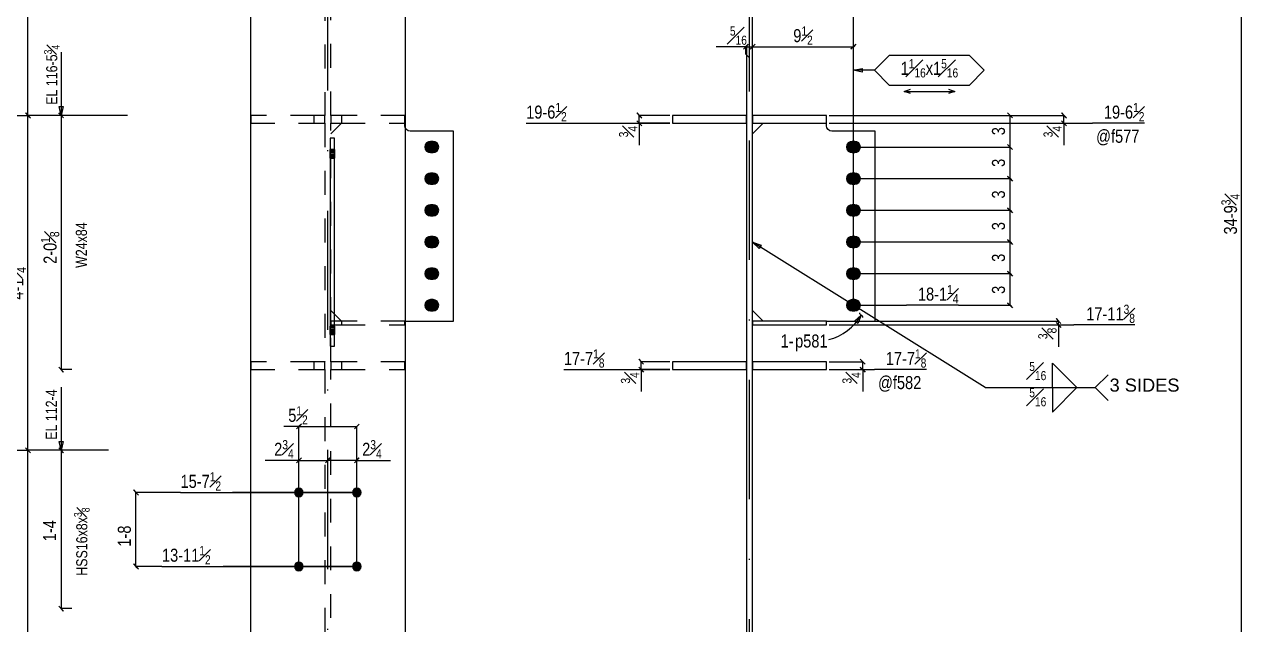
# Model space of a CAD drawing. Extents: x -282 to 52, y -129 to 139.
# Drawn here: x -126.1 to -10.6, y -9.5 to 47.4 of the extents above; entities that cross this region are included whole.
import ezdxf
from ezdxf.enums import TextEntityAlignment as Align

# ---------------------------------------------------------------- set-up
doc = ezdxf.new("R2010")
doc.units = 0
doc.header["$LTSCALE"] = 112.931405
doc.header["$MEASUREMENT"] = 0
doc.linetypes.add('SDS2_5', pattern=[0.04, 0.02, -0.02])
doc.linetypes.add('SDS2_6', pattern=[0.2, 0.1, -0.05, 0, -0.05])
doc.layers.get('0').update_dxf_attribs({"linetype": 'CONTINUOUS'})
for name, color, linetype in [('OUTLINE', 7, 'CONTINUOUS'), ('SYSTEM_ANNOTATION', 7, 'CONTINUOUS'), ('USER_ANNOTATION', 7, 'CONTINUOUS')]:
    doc.layers.add(name, color=color, linetype=linetype)
doc.styles.add('ARIAL', font='arial.ttf', dxfattribs={"height": 0.2})
doc.styles.add('ARIAL_1', font='arial.ttf', dxfattribs={"width": 0.8, "height": 0.2})

msp = doc.modelspace()

# ---------------------------------------------------------------- hatches: boundary and pattern name
for points in [[(-87.28, 35.22), (-87.08, 35.26), (-86.91, 35.37), (-86.79, 35.55), (-86.75, 35.75), (-86.79, 35.95), (-86.91, 36.13), (-87.08, 36.24), (-87.28, 36.28), (-87.53, 36.28), (-87.73, 36.24), (-87.91, 36.13), (-88.02, 35.95), (-88.06, 35.75), (-88.02, 35.55), (-87.91, 35.37), (-87.73, 35.26), (-87.53, 35.22), (-87.28, 35.22)], [(-47.28, 35.22), (-47.08, 35.26), (-46.91, 35.37), (-46.79, 35.55), (-46.75, 35.75), (-46.79, 35.95), (-46.91, 36.13), (-47.08, 36.24), (-47.28, 36.28), (-47.53, 36.28), (-47.73, 36.24), (-47.91, 36.13), (-48.02, 35.95), (-48.06, 35.75), (-48.02, 35.55), (-47.91, 35.37), (-47.73, 35.26), (-47.53, 35.22), (-47.28, 35.22)], [(-87.28, 32.22), (-87.08, 32.26), (-86.91, 32.37), (-86.79, 32.55), (-86.75, 32.75), (-86.79, 32.95), (-86.91, 33.13), (-87.08, 33.24), (-87.28, 33.28), (-87.53, 33.28), (-87.73, 33.24), (-87.91, 33.13), (-88.02, 32.95), (-88.06, 32.75), (-88.02, 32.55), (-87.91, 32.37), (-87.73, 32.26), (-87.53, 32.22), (-87.28, 32.22)], [(-47.28, 32.22), (-47.08, 32.26), (-46.91, 32.37), (-46.79, 32.55), (-46.75, 32.75), (-46.79, 32.95), (-46.91, 33.13), (-47.08, 33.24), (-47.28, 33.28), (-47.53, 33.28), (-47.73, 33.24), (-47.91, 33.13), (-48.02, 32.95), (-48.06, 32.75), (-48.02, 32.55), (-47.91, 32.37), (-47.73, 32.26), (-47.53, 32.22), (-47.28, 32.22)], [(-87.28, 29.22), (-87.08, 29.26), (-86.91, 29.37), (-86.79, 29.55), (-86.75, 29.75), (-86.79, 29.95), (-86.91, 30.13), (-87.08, 30.24), (-87.28, 30.28), (-87.53, 30.28), (-87.73, 30.24), (-87.91, 30.13), (-88.02, 29.95), (-88.06, 29.75), (-88.02, 29.55), (-87.91, 29.37), (-87.73, 29.26), (-87.53, 29.22), (-87.28, 29.22)], [(-47.28, 29.22), (-47.08, 29.26), (-46.91, 29.37), (-46.79, 29.55), (-46.75, 29.75), (-46.79, 29.95), (-46.91, 30.13), (-47.08, 30.24), (-47.28, 30.28), (-47.53, 30.28), (-47.73, 30.24), (-47.91, 30.13), (-48.02, 29.95), (-48.06, 29.75), (-48.02, 29.55), (-47.91, 29.37), (-47.73, 29.26), (-47.53, 29.22), (-47.28, 29.22)], [(-87.28, 26.22), (-87.08, 26.26), (-86.91, 26.37), (-86.79, 26.55), (-86.75, 26.75), (-86.79, 26.95), (-86.91, 27.13), (-87.08, 27.24), (-87.28, 27.28), (-87.53, 27.28), (-87.73, 27.24), (-87.91, 27.13), (-88.02, 26.95), (-88.06, 26.75), (-88.02, 26.55), (-87.91, 26.37), (-87.73, 26.26), (-87.53, 26.22), (-87.28, 26.22)], [(-47.28, 26.22), (-47.08, 26.26), (-46.91, 26.37), (-46.79, 26.55), (-46.75, 26.75), (-46.79, 26.95), (-46.91, 27.13), (-47.08, 27.24), (-47.28, 27.28), (-47.53, 27.28), (-47.73, 27.24), (-47.91, 27.13), (-48.02, 26.95), (-48.06, 26.75), (-48.02, 26.55), (-47.91, 26.37), (-47.73, 26.26), (-47.53, 26.22), (-47.28, 26.22)], [(-87.28, 23.22), (-87.08, 23.26), (-86.91, 23.37), (-86.79, 23.55), (-86.75, 23.75), (-86.79, 23.95), (-86.91, 24.13), (-87.08, 24.24), (-87.28, 24.28), (-87.53, 24.28), (-87.73, 24.24), (-87.91, 24.13), (-88.02, 23.95), (-88.06, 23.75), (-88.02, 23.55), (-87.91, 23.37), (-87.73, 23.26), (-87.53, 23.22), (-87.28, 23.22)], [(-47.28, 23.22), (-47.08, 23.26), (-46.91, 23.37), (-46.79, 23.55), (-46.75, 23.75), (-46.79, 23.95), (-46.91, 24.13), (-47.08, 24.24), (-47.28, 24.28), (-47.53, 24.28), (-47.73, 24.24), (-47.91, 24.13), (-48.02, 23.95), (-48.06, 23.75), (-48.02, 23.55), (-47.91, 23.37), (-47.73, 23.26), (-47.53, 23.22), (-47.28, 23.22)], [(-87.28, 20.22), (-87.08, 20.26), (-86.91, 20.37), (-86.79, 20.55), (-86.75, 20.75), (-86.79, 20.95), (-86.91, 21.13), (-87.08, 21.24), (-87.28, 21.28), (-87.53, 21.28), (-87.73, 21.24), (-87.91, 21.13), (-88.02, 20.95), (-88.06, 20.75), (-88.02, 20.55), (-87.91, 20.37), (-87.73, 20.26), (-87.53, 20.22), (-87.28, 20.22)], [(-47.28, 20.22), (-47.08, 20.26), (-46.91, 20.37), (-46.79, 20.55), (-46.75, 20.75), (-46.79, 20.95), (-46.91, 21.13), (-47.08, 21.24), (-47.28, 21.28), (-47.53, 21.28), (-47.73, 21.24), (-47.91, 21.13), (-48.02, 20.95), (-48.06, 20.75), (-48.02, 20.55), (-47.91, 20.37), (-47.73, 20.26), (-47.53, 20.22), (-47.28, 20.22)], [(-100.01, 3.41), (-100.17, 3.38), (-100.3, 3.29), (-100.39, 3.16), (-100.42, 3), (-100.39, 2.84), (-100.3, 2.71), (-100.17, 2.62), (-100.01, 2.59), (-99.86, 2.62), (-99.72, 2.71), (-99.64, 2.84), (-99.61, 3), (-99.64, 3.16), (-99.72, 3.29), (-99.86, 3.38), (-100.01, 3.41)], [(-94.51, 3.41), (-94.67, 3.38), (-94.8, 3.29), (-94.89, 3.16), (-94.92, 3), (-94.89, 2.84), (-94.8, 2.71), (-94.67, 2.62), (-94.51, 2.59), (-94.36, 2.62), (-94.22, 2.71), (-94.14, 2.84), (-94.11, 3), (-94.14, 3.16), (-94.22, 3.29), (-94.36, 3.38), (-94.51, 3.41)], [(-100.01, -3.59), (-100.17, -3.62), (-100.3, -3.71), (-100.39, -3.84), (-100.42, -4), (-100.39, -4.16), (-100.3, -4.29), (-100.17, -4.38), (-100.01, -4.41), (-99.86, -4.38), (-99.72, -4.29), (-99.64, -4.16), (-99.61, -4), (-99.64, -3.84), (-99.72, -3.71), (-99.86, -3.62), (-100.01, -3.59)], [(-94.51, -3.59), (-94.67, -3.62), (-94.8, -3.71), (-94.89, -3.84), (-94.92, -4), (-94.89, -4.16), (-94.8, -4.29), (-94.67, -4.38), (-94.51, -4.41), (-94.36, -4.38), (-94.22, -4.29), (-94.14, -4.16), (-94.11, -4), (-94.14, -3.84), (-94.22, -3.71), (-94.36, -3.62), (-94.51, -3.59)]]:
    msp.add_hatch(color=3).paths.add_polyline_path(points, flags=16)

# ---------------------------------------------------------------- linework, layer by layer
at = {"layer": 'OUTLINE', "color": 2, "linetype": 'CONTINUOUS'}
for p, q in [((-104.61, 98.12), (-104.61, -36.69)), ((-89.91, -36.69), (-89.91, 98.12)), ((-56.97, -37.5), (-56.97, 98.12)), ((-57.56, 45.25), (-57.56, -36.91)), ((-64.56, 38.75), (-64.56, 38)), ((-57.56, 38.75), (-64.56, 38.75)), ((-57.56, 38), (-57.56, 38.75)), ((-56.97, 38.75), (-56.97, 38)), ((-49.97, 38.75), (-56.97, 38.75)), ((-49.97, 38), (-49.97, 38.75)), ((-89.81, 37.4), (-89.91, 37.54)), ((-89.65, 37.29), (-89.81, 37.4)), ((-89.46, 37.25), (-89.65, 37.29)), ((-85.34, 37.25), (-89.46, 37.25)), ((-85.34, 19.25), (-85.34, 37.25)), ((-64.56, 38), (-57.56, 38)), ((-56.97, 38), (-49.97, 38)), ((-55.97, 38), (-56.97, 37)), ((-49.96, 38), (-49.97, 38)), ((-49.96, 37.75), (-49.96, 38)), ((-49.92, 37.56), (-49.96, 37.75)), ((-49.81, 37.4), (-49.92, 37.56)), ((-49.65, 37.29), (-49.81, 37.4)), ((-49.46, 37.25), (-49.65, 37.29)), ((-45.34, 37.25), (-49.46, 37.25)), ((-45.34, 19.25), (-45.34, 37.25)), ((-96.65, 36.6), (-97.03, 36.6)), ((-97.03, 36.6), (-97.03, 16.88)), ((-96.65, 16.88), (-96.65, 36.6)), ((-97.03, 35.51), (-97.03, 35.51)), ((-97.03, 34.7), (-97.03, 34.7)), ((-96.65, 35.51), (-96.65, 35.51)), ((-96.65, 34.7), (-96.65, 34.7)), ((-56.97, 20.25), (-55.97, 19.25)), ((-97.03, 18.78), (-97.03, 18.78)), ((-96.65, 18.78), (-96.65, 18.78)), ((-89.91, 19.25), (-85.34, 19.25)), ((-49.97, 19.25), (-56.97, 19.25)), ((-56.97, 19.25), (-56.97, 18.88)), ((-56.97, 18.88), (-49.97, 18.88)), ((-49.97, 19.25), (-45.34, 19.25)), ((-49.97, 18.88), (-49.97, 19.25)), ((-97.03, 17.97), (-97.03, 17.97)), ((-96.65, 17.97), (-96.65, 17.97)), ((-97.03, 16.88), (-96.65, 16.88)), ((-64.56, 15.4), (-64.56, 14.65)), ((-57.56, 15.4), (-64.56, 15.4)), ((-57.56, 14.65), (-57.56, 15.4)), ((-56.97, 15.4), (-56.97, 14.65)), ((-49.97, 15.4), (-56.97, 15.4)), ((-49.97, 14.65), (-49.97, 15.4)), ((-64.56, 14.65), (-57.56, 14.65)), ((-56.97, 14.65), (-49.97, 14.65))]:
    msp.add_line(p, q, dxfattribs=at)
at = {"layer": 'OUTLINE', "color": 1, "linetype": 'SDS2_5'}
for p, q in [((-96.97, 38.75), (-96.97, 75.05)), ((-97.56, 68.04), (-97.56, 38.75)), ((-104.56, 38.75), (-104.56, 38)), ((-98.56, 38.75), (-104.56, 38.75)), ((-98.56, 38), (-98.56, 38.75)), ((-97.56, 38.75), (-98.56, 38.75)), ((-97.56, 38), (-97.56, 38.75)), ((-96.97, 38.75), (-96.97, 38)), ((-95.97, 38.75), (-96.97, 38.75)), ((-95.97, 38.75), (-95.97, 38)), ((-89.97, 38.75), (-95.97, 38.75)), ((-89.97, 38), (-89.97, 38.75)), ((-104.56, 38), (-98.56, 38)), ((-98.56, 38), (-97.56, 38)), ((-97.56, 38), (-97.56, 15.4)), ((-96.97, 38), (-95.97, 38)), ((-95.97, 38), (-96.97, 37)), ((-96.97, 19.25), (-96.97, 38)), ((-95.97, 38), (-89.97, 38)), ((-89.96, 38), (-89.97, 38)), ((-89.96, 37.75), (-89.96, 38)), ((-89.92, 37.56), (-89.96, 37.75)), ((-89.91, 37.54), (-89.92, 37.56)), ((-96.65, 35.51), (-97.03, 35.51)), ((-97.03, 35.48), (-97.03, 35.51)), ((-97.03, 35.48), (-97.03, 35.48)), ((-97.03, 35.48), (-96.65, 35.48)), ((-97.03, 35.39), (-97.03, 35.48)), ((-97.03, 35.39), (-97.03, 35.39)), ((-97.03, 35.39), (-96.65, 35.39)), ((-97.03, 35.26), (-97.03, 35.39)), ((-97.03, 35.26), (-97.03, 35.26)), ((-97.03, 35.26), (-96.65, 35.26)), ((-97.03, 35.1), (-97.03, 35.26)), ((-97.03, 35.1), (-97.03, 35.1)), ((-97.03, 35.1), (-96.65, 35.1)), ((-97.03, 34.95), (-97.03, 35.1)), ((-96.65, 34.95), (-97.03, 34.95)), ((-97.03, 34.95), (-97.03, 34.95)), ((-97.03, 34.82), (-97.03, 34.95)), ((-96.65, 34.82), (-97.03, 34.82)), ((-97.03, 34.82), (-97.03, 34.82)), ((-97.03, 34.73), (-97.03, 34.82)), ((-96.65, 34.73), (-97.03, 34.73)), ((-97.03, 34.73), (-97.03, 34.73)), ((-97.03, 34.7), (-97.03, 34.73)), ((-97.03, 34.7), (-96.65, 34.7)), ((-96.65, 35.51), (-96.65, 35.48)), ((-96.65, 35.48), (-96.65, 35.48)), ((-96.65, 35.48), (-96.65, 35.39)), ((-96.65, 35.39), (-96.65, 35.39)), ((-96.65, 35.39), (-96.65, 35.26)), ((-96.65, 35.26), (-96.65, 35.26)), ((-96.65, 35.26), (-96.65, 35.1)), ((-96.65, 35.1), (-96.65, 35.1)), ((-96.65, 35.1), (-96.65, 34.95)), ((-96.65, 34.95), (-96.65, 34.95)), ((-96.65, 34.95), (-96.65, 34.82)), ((-96.65, 34.82), (-96.65, 34.82)), ((-96.65, 34.82), (-96.65, 34.73)), ((-96.65, 34.73), (-96.65, 34.73)), ((-96.65, 34.73), (-96.65, 34.7)), ((-96.97, 20.25), (-95.97, 19.25)), ((-96.65, 18.78), (-97.03, 18.78)), ((-97.03, 18.75), (-97.03, 18.78)), ((-97.03, 18.75), (-97.03, 18.75)), ((-97.03, 18.75), (-96.65, 18.75)), ((-97.03, 18.66), (-97.03, 18.75)), ((-97.03, 18.66), (-97.03, 18.66)), ((-97.03, 18.66), (-96.65, 18.66)), ((-97.03, 18.53), (-97.03, 18.66)), ((-97.03, 18.53), (-97.03, 18.53)), ((-97.03, 18.53), (-96.65, 18.53)), ((-97.03, 18.38), (-97.03, 18.53)), ((-95.97, 19.25), (-96.97, 19.25)), ((-96.97, 19.25), (-96.97, 18.88)), ((-96.97, 18.88), (-95.97, 18.88)), ((-96.97, 15.4), (-96.97, 18.88)), ((-96.65, 18.78), (-96.65, 18.75)), ((-96.65, 18.75), (-96.65, 18.75)), ((-96.65, 18.75), (-96.65, 18.66)), ((-96.65, 18.66), (-96.65, 18.66)), ((-96.65, 18.66), (-96.65, 18.53)), ((-96.65, 18.53), (-96.65, 18.53)), ((-96.65, 18.53), (-96.65, 18.38)), ((-89.97, 19.25), (-95.97, 19.25)), ((-95.97, 19.25), (-95.97, 18.88)), ((-95.97, 18.88), (-89.97, 18.88)), ((-89.97, 19.25), (-89.91, 19.25)), ((-89.97, 18.88), (-89.97, 19.25)), ((-97.03, 18.38), (-97.03, 18.38)), ((-97.03, 18.38), (-96.65, 18.38)), ((-97.03, 18.22), (-97.03, 18.38)), ((-96.65, 18.22), (-97.03, 18.22)), ((-97.03, 18.22), (-97.03, 18.22)), ((-97.03, 18.09), (-97.03, 18.22)), ((-96.65, 18.09), (-97.03, 18.09)), ((-97.03, 18.09), (-97.03, 18.09)), ((-97.03, 18), (-97.03, 18.09)), ((-96.65, 18), (-97.03, 18)), ((-97.03, 18), (-97.03, 18)), ((-97.03, 17.97), (-97.03, 18)), ((-97.03, 17.97), (-96.65, 17.97)), ((-96.65, 18.38), (-96.65, 18.38)), ((-96.65, 18.38), (-96.65, 18.22)), ((-96.65, 18.22), (-96.65, 18.22)), ((-96.65, 18.22), (-96.65, 18.09)), ((-96.65, 18.09), (-96.65, 18.09)), ((-96.65, 18.09), (-96.65, 18)), ((-96.65, 18), (-96.65, 18)), ((-96.65, 18), (-96.65, 17.97)), ((-104.56, 15.4), (-104.56, 14.65)), ((-98.56, 15.4), (-104.56, 15.4)), ((-98.56, 14.65), (-98.56, 15.4)), ((-97.56, 15.4), (-98.56, 15.4)), ((-97.56, 14.65), (-97.56, 15.4)), ((-96.97, 15.4), (-96.97, 14.65)), ((-95.97, 15.4), (-96.97, 15.4)), ((-95.97, 15.4), (-95.97, 14.65)), ((-89.97, 15.4), (-95.97, 15.4)), ((-89.97, 14.65), (-89.97, 15.4)), ((-104.56, 14.65), (-98.56, 14.65)), ((-98.56, 14.65), (-97.56, 14.65)), ((-97.56, 14.65), (-97.56, -12.25)), ((-96.97, 14.65), (-95.97, 14.65)), ((-96.97, -26.95), (-96.97, 14.65)), ((-95.97, 14.65), (-89.97, 14.65))]:
    msp.add_line(p, q, dxfattribs=at)
at = {"layer": 'OUTLINE', "color": 1, "linetype": 'CONTINUOUS'}
for points in [[(-87.28, 35.22), (-87.08, 35.26), (-86.91, 35.37), (-86.79, 35.55), (-86.75, 35.75), (-86.79, 35.95), (-86.91, 36.13), (-87.08, 36.24), (-87.28, 36.28), (-87.53, 36.28), (-87.73, 36.24), (-87.91, 36.13), (-88.02, 35.95), (-88.06, 35.75), (-88.02, 35.55), (-87.91, 35.37), (-87.73, 35.26), (-87.53, 35.22), (-87.28, 35.22)], [(-47.28, 35.22), (-47.08, 35.26), (-46.91, 35.37), (-46.79, 35.55), (-46.75, 35.75), (-46.79, 35.95), (-46.91, 36.13), (-47.08, 36.24), (-47.28, 36.28), (-47.53, 36.28), (-47.73, 36.24), (-47.91, 36.13), (-48.02, 35.95), (-48.06, 35.75), (-48.02, 35.55), (-47.91, 35.37), (-47.73, 35.26), (-47.53, 35.22), (-47.28, 35.22)], [(-87.28, 32.22), (-87.08, 32.26), (-86.91, 32.37), (-86.79, 32.55), (-86.75, 32.75), (-86.79, 32.95), (-86.91, 33.13), (-87.08, 33.24), (-87.28, 33.28), (-87.53, 33.28), (-87.73, 33.24), (-87.91, 33.13), (-88.02, 32.95), (-88.06, 32.75), (-88.02, 32.55), (-87.91, 32.37), (-87.73, 32.26), (-87.53, 32.22), (-87.28, 32.22)], [(-47.28, 32.22), (-47.08, 32.26), (-46.91, 32.37), (-46.79, 32.55), (-46.75, 32.75), (-46.79, 32.95), (-46.91, 33.13), (-47.08, 33.24), (-47.28, 33.28), (-47.53, 33.28), (-47.73, 33.24), (-47.91, 33.13), (-48.02, 32.95), (-48.06, 32.75), (-48.02, 32.55), (-47.91, 32.37), (-47.73, 32.26), (-47.53, 32.22), (-47.28, 32.22)], [(-87.28, 29.22), (-87.08, 29.26), (-86.91, 29.37), (-86.79, 29.55), (-86.75, 29.75), (-86.79, 29.95), (-86.91, 30.13), (-87.08, 30.24), (-87.28, 30.28), (-87.53, 30.28), (-87.73, 30.24), (-87.91, 30.13), (-88.02, 29.95), (-88.06, 29.75), (-88.02, 29.55), (-87.91, 29.37), (-87.73, 29.26), (-87.53, 29.22), (-87.28, 29.22)], [(-47.28, 29.22), (-47.08, 29.26), (-46.91, 29.37), (-46.79, 29.55), (-46.75, 29.75), (-46.79, 29.95), (-46.91, 30.13), (-47.08, 30.24), (-47.28, 30.28), (-47.53, 30.28), (-47.73, 30.24), (-47.91, 30.13), (-48.02, 29.95), (-48.06, 29.75), (-48.02, 29.55), (-47.91, 29.37), (-47.73, 29.26), (-47.53, 29.22), (-47.28, 29.22)], [(-87.28, 26.22), (-87.08, 26.26), (-86.91, 26.37), (-86.79, 26.55), (-86.75, 26.75), (-86.79, 26.95), (-86.91, 27.13), (-87.08, 27.24), (-87.28, 27.28), (-87.53, 27.28), (-87.73, 27.24), (-87.91, 27.13), (-88.02, 26.95), (-88.06, 26.75), (-88.02, 26.55), (-87.91, 26.37), (-87.73, 26.26), (-87.53, 26.22), (-87.28, 26.22)], [(-47.28, 26.22), (-47.08, 26.26), (-46.91, 26.37), (-46.79, 26.55), (-46.75, 26.75), (-46.79, 26.95), (-46.91, 27.13), (-47.08, 27.24), (-47.28, 27.28), (-47.53, 27.28), (-47.73, 27.24), (-47.91, 27.13), (-48.02, 26.95), (-48.06, 26.75), (-48.02, 26.55), (-47.91, 26.37), (-47.73, 26.26), (-47.53, 26.22), (-47.28, 26.22)], [(-87.28, 23.22), (-87.08, 23.26), (-86.91, 23.37), (-86.79, 23.55), (-86.75, 23.75), (-86.79, 23.95), (-86.91, 24.13), (-87.08, 24.24), (-87.28, 24.28), (-87.53, 24.28), (-87.73, 24.24), (-87.91, 24.13), (-88.02, 23.95), (-88.06, 23.75), (-88.02, 23.55), (-87.91, 23.37), (-87.73, 23.26), (-87.53, 23.22), (-87.28, 23.22)], [(-47.28, 23.22), (-47.08, 23.26), (-46.91, 23.37), (-46.79, 23.55), (-46.75, 23.75), (-46.79, 23.95), (-46.91, 24.13), (-47.08, 24.24), (-47.28, 24.28), (-47.53, 24.28), (-47.73, 24.24), (-47.91, 24.13), (-48.02, 23.95), (-48.06, 23.75), (-48.02, 23.55), (-47.91, 23.37), (-47.73, 23.26), (-47.53, 23.22), (-47.28, 23.22)], [(-87.28, 20.22), (-87.08, 20.26), (-86.91, 20.37), (-86.79, 20.55), (-86.75, 20.75), (-86.79, 20.95), (-86.91, 21.13), (-87.08, 21.24), (-87.28, 21.28), (-87.53, 21.28), (-87.73, 21.24), (-87.91, 21.13), (-88.02, 20.95), (-88.06, 20.75), (-88.02, 20.55), (-87.91, 20.37), (-87.73, 20.26), (-87.53, 20.22), (-87.28, 20.22)], [(-47.28, 20.22), (-47.08, 20.26), (-46.91, 20.37), (-46.79, 20.55), (-46.75, 20.75), (-46.79, 20.95), (-46.91, 21.13), (-47.08, 21.24), (-47.28, 21.28), (-47.53, 21.28), (-47.73, 21.24), (-47.91, 21.13), (-48.02, 20.95), (-48.06, 20.75), (-48.02, 20.55), (-47.91, 20.37), (-47.73, 20.26), (-47.53, 20.22), (-47.28, 20.22)], [(-100.01, 3.41), (-100.17, 3.38), (-100.3, 3.29), (-100.39, 3.16), (-100.42, 3), (-100.39, 2.84), (-100.3, 2.71), (-100.17, 2.62), (-100.01, 2.59), (-99.86, 2.62), (-99.72, 2.71), (-99.64, 2.84), (-99.61, 3), (-99.64, 3.16), (-99.72, 3.29), (-99.86, 3.38), (-100.01, 3.41)], [(-94.51, 3.41), (-94.67, 3.38), (-94.8, 3.29), (-94.89, 3.16), (-94.92, 3), (-94.89, 2.84), (-94.8, 2.71), (-94.67, 2.62), (-94.51, 2.59), (-94.36, 2.62), (-94.22, 2.71), (-94.14, 2.84), (-94.11, 3), (-94.14, 3.16), (-94.22, 3.29), (-94.36, 3.38), (-94.51, 3.41)], [(-100.01, -3.59), (-100.17, -3.62), (-100.3, -3.71), (-100.39, -3.84), (-100.42, -4), (-100.39, -4.16), (-100.3, -4.29), (-100.17, -4.38), (-100.01, -4.41), (-99.86, -4.38), (-99.72, -4.29), (-99.64, -4.16), (-99.61, -4), (-99.64, -3.84), (-99.72, -3.71), (-99.86, -3.62), (-100.01, -3.59)], [(-94.51, -3.59), (-94.67, -3.62), (-94.8, -3.71), (-94.89, -3.84), (-94.92, -4), (-94.89, -4.16), (-94.8, -4.29), (-94.67, -4.38), (-94.51, -4.41), (-94.36, -4.38), (-94.22, -4.29), (-94.14, -4.16), (-94.11, -4), (-94.14, -3.84), (-94.22, -3.71), (-94.36, -3.62), (-94.51, -3.59)]]:
    msp.add_lwpolyline(points, close=True, dxfattribs=at)
at = {"layer": 'SYSTEM_ANNOTATION', "color": 1, "linetype": 'SDS2_6'}
for p, q in [((-97.26, -26.95), (-97.26, 101.75)), ((-57.26, -43), (-57.26, 101.75))]:
    msp.add_line(p, q, dxfattribs=at)
at = {"layer": 'SYSTEM_ANNOTATION', "color": 1, "linetype": 'CONTINUOUS'}
for p, q in [((-125.71, 38.75), (-125.71, 98.75)), ((-122.56, 44.75), (-122.56, 38.75)), ((-122.56, 38.75), (-122.74, 39.58)), ((-122.74, 39.58), (-122.38, 39.58)), ((-122.38, 39.58), (-122.56, 38.75)), ((-128.26, 38.75), (-125.71, 38.75)), ((-125.47, 38.51), (-125.95, 38.99)), ((-125.95, 38.99), (-125.71, 38.75)), ((-125.47, 38.51), (-125.95, 38.99)), ((-125.95, 38.99), (-125.71, 38.75)), ((-125.71, 7), (-125.71, 38.75)), ((-125.71, 38.75), (-125.47, 38.51)), ((-116.26, 38.75), (-125.71, 38.75)), ((-125.71, 38.75), (-125.47, 38.51)), ((-122.56, 38.75), (-122.8, 38.99)), ((-122.8, 38.99), (-122.33, 38.51)), ((-122.56, 38.75), (-122.56, 38.75)), ((-122.33, 38.51), (-122.56, 38.75)), ((-122.56, 38.75), (-122.56, 14.65)), ((-122.56, 38.75), (-122.56, 38.75)), ((-122.56, 14.65), (-122.8, 14.89)), ((-122.8, 14.89), (-122.33, 14.41)), ((-122.33, 14.41), (-122.56, 14.65)), ((-121.56, 14.65), (-122.56, 14.65)), ((-122.56, 13), (-122.56, 7)), ((-128.26, 7), (-125.71, 7)), ((-125.47, 6.76), (-125.95, 7.24)), ((-125.95, 7.24), (-125.71, 7)), ((-125.47, 6.76), (-125.95, 7.24)), ((-125.95, 7.24), (-125.71, 7)), ((-125.71, -40), (-125.71, 7)), ((-125.71, 7), (-125.47, 6.76)), ((-118.06, 7), (-125.71, 7)), ((-125.71, 7), (-125.47, 6.76)), ((-122.56, 7), (-122.8, 7.24)), ((-122.8, 7.24), (-122.33, 6.76)), ((-122.56, 7), (-122.74, 7.83)), ((-122.74, 7.83), (-122.38, 7.83)), ((-122.38, 7.83), (-122.56, 7)), ((-122.56, 7), (-122.56, 7)), ((-122.33, 6.76), (-122.56, 7)), ((-122.56, 7), (-122.56, -8)), ((-122.56, 7), (-122.56, 7)), ((-122.56, -8), (-122.8, -7.76)), ((-122.8, -7.76), (-122.33, -8.24)), ((-122.33, -8.24), (-122.56, -8)), ((-121.56, -8), (-122.56, -8))]:
    msp.add_line(p, q, dxfattribs=at)
at = {"layer": 'USER_ANNOTATION', "color": 1, "linetype": 'SDS2_6'}
msp.add_line((-57.26, -43), (-57.26, 101.75), dxfattribs=at)
at = {"layer": 'USER_ANNOTATION', "color": 1, "linetype": 'CONTINUOUS'}
for p, q in [((-10.58, -40), (-10.58, 98.75)), ((-57.26, 41.02), (-57.26, 48.79)), ((-47.41, 20.75), (-47.41, 48.79)), ((-57.62, 45.25), (-60.43, 45.25)), ((-57.85, 45.02), (-57.38, 45.49)), ((-57.62, 45.25), (-57.85, 45.02)), ((-57.38, 45.49), (-57.62, 45.25)), ((-57.62, 44.54), (-57.62, 45.25)), ((-57.62, 45.25), (-56.97, 45.25)), ((-57.2, 45.02), (-56.73, 45.49)), ((-57.2, 45.02), (-56.73, 45.49)), ((-56.97, 45.25), (-57.2, 45.02)), ((-56.97, 45.25), (-57.2, 45.02)), ((-56.73, 45.49), (-56.97, 45.25)), ((-56.73, 45.49), (-56.97, 45.25)), ((-56.97, 38.25), (-56.97, 45.25)), ((-56.97, 45.25), (-47.41, 45.25)), ((-56.97, 45.25), (-56.97, 45.25)), ((-56.97, 38.25), (-56.97, 45.25)), ((-47.64, 45.02), (-47.17, 45.49)), ((-47.41, 45.25), (-47.64, 45.02)), ((-47.17, 45.49), (-47.41, 45.25)), ((-47.41, 20.75), (-47.41, 45.25)), ((-57.26, 44.19), (-57.62, 44.54)), ((-57.26, 41.02), (-57.26, 44.19)), ((-44.01, 44.42), (-45.41, 43.02)), ((-36.39, 44.42), (-44.01, 44.42)), ((-34.99, 43.02), (-36.39, 44.42)), ((-47.41, 43.02), (-46.58, 43.2)), ((-45.41, 43.02), (-47.41, 43.02)), ((-47.41, 43.02), (-47.41, 43.02)), ((-46.58, 42.85), (-47.41, 43.02)), ((-46.58, 43.2), (-46.58, 42.85)), ((-45.41, 43.02), (-44.01, 41.62)), ((-36.39, 41.62), (-34.99, 43.02)), ((-44.01, 41.62), (-36.39, 41.62)), ((-42.6, 41.02), (-42, 41.22)), ((-42, 40.82), (-42.6, 41.02)), ((-42.6, 41.02), (-37.8, 41.02)), ((-38.4, 41.22), (-37.8, 41.02)), ((-37.8, 41.02), (-38.4, 40.82)), ((-67.49, 38.51), (-67.96, 38.99)), ((-67.96, 38.99), (-67.72, 38.75)), ((-67.49, 37.76), (-67.96, 38.24)), ((-67.96, 38.24), (-67.72, 38)), ((-67.72, 38), (-67.72, 38.75)), ((-67.72, 38.75), (-67.72, 38.75)), ((-67.72, 38.75), (-67.49, 38.51)), ((-64.81, 38.75), (-67.72, 38.75)), ((-49.72, 38.75), (-32.55, 38.75)), ((-49.72, 38.75), (-27.45, 38.75)), ((-32.32, 38.51), (-32.79, 38.99)), ((-32.79, 38.99), (-32.55, 38.75)), ((-32.55, 35.75), (-32.55, 38.75)), ((-32.55, 38.75), (-32.32, 38.51)), ((-27.21, 38.51), (-27.68, 38.99)), ((-27.68, 38.99), (-27.45, 38.75)), ((-27.21, 37.76), (-27.68, 38.24)), ((-27.68, 38.24), (-27.45, 38)), ((-27.45, 38), (-27.45, 38.75)), ((-27.45, 38.75), (-27.45, 38.75)), ((-27.45, 38.75), (-27.21, 38.51)), ((-78.45, 38), (-78.45, 38)), ((-78.45, 38), (-73.52, 38)), ((-73.52, 38), (-64.81, 38)), ((-64.81, 38), (-67.72, 38)), ((-67.72, 38), (-67.72, 35.92)), ((-67.72, 38), (-67.49, 37.76)), ((-49.71, 38), (-24.73, 38)), ((-49.71, 38), (-27.45, 38)), ((-27.45, 38), (-27.45, 35.92)), ((-27.45, 38), (-27.21, 37.76)), ((-19.8, 38), (-24.73, 38)), ((-19.8, 38), (-19.8, 38)), ((-32.32, 35.51), (-32.79, 35.99)), ((-32.79, 35.99), (-32.55, 35.75)), ((-32.32, 35.51), (-32.79, 35.99)), ((-32.79, 35.99), (-32.55, 35.75)), ((-47.41, 35.75), (-32.55, 35.75)), ((-47.41, 35.75), (-32.55, 35.75)), ((-32.55, 32.75), (-32.55, 35.75)), ((-32.55, 35.75), (-32.32, 35.51)), ((-32.55, 35.75), (-32.32, 35.51)), ((-47.41, 32.75), (-32.55, 32.75)), ((-47.41, 32.75), (-32.55, 32.75)), ((-32.32, 32.51), (-32.79, 32.99)), ((-32.79, 32.99), (-32.55, 32.75)), ((-32.32, 32.51), (-32.79, 32.99)), ((-32.79, 32.99), (-32.55, 32.75)), ((-32.55, 29.75), (-32.55, 32.75)), ((-32.55, 32.75), (-32.32, 32.51)), ((-32.55, 32.75), (-32.32, 32.51)), ((-47.41, 29.75), (-32.55, 29.75)), ((-47.41, 29.75), (-32.55, 29.75)), ((-32.32, 29.51), (-32.79, 29.99)), ((-32.79, 29.99), (-32.55, 29.75)), ((-32.32, 29.51), (-32.79, 29.99)), ((-32.79, 29.99), (-32.55, 29.75)), ((-32.55, 26.75), (-32.55, 29.75)), ((-32.55, 29.75), (-32.32, 29.51)), ((-32.55, 29.75), (-32.32, 29.51)), ((-34.92, 12.94), (-56.97, 26.72)), ((-56.97, 26.72), (-56.97, 26.72)), ((-56.97, 26.72), (-56.17, 26.43)), ((-56.36, 26.13), (-56.97, 26.72)), ((-47.41, 26.75), (-32.55, 26.75)), ((-47.41, 26.75), (-32.55, 26.75)), ((-32.32, 26.51), (-32.79, 26.99)), ((-32.79, 26.99), (-32.55, 26.75)), ((-32.32, 26.51), (-32.79, 26.99)), ((-32.79, 26.99), (-32.55, 26.75)), ((-32.55, 23.75), (-32.55, 26.75)), ((-32.55, 26.75), (-32.32, 26.51)), ((-32.55, 26.75), (-32.32, 26.51)), ((-56.17, 26.43), (-56.36, 26.13)), ((-47.41, 23.75), (-32.55, 23.75)), ((-47.41, 23.75), (-32.55, 23.75)), ((-32.32, 23.51), (-32.79, 23.99)), ((-32.79, 23.99), (-32.55, 23.75)), ((-32.32, 23.51), (-32.79, 23.99)), ((-32.79, 23.99), (-32.55, 23.75)), ((-32.55, 23.75), (-32.32, 23.51)), ((-32.55, 20.75), (-32.55, 23.75)), ((-32.55, 23.75), (-32.32, 23.51)), ((-32.32, 20.51), (-32.79, 20.99)), ((-32.79, 20.99), (-32.55, 20.75)), ((-47.41, 20.75), (-42.37, 20.75)), ((-47.41, 20.75), (-42.37, 20.75)), ((-47.29, 19.24), (-46.67, 19.81)), ((-46.67, 19.81), (-47, 19.03)), ((-46.67, 19.81), (-46.67, 19.81)), ((-37.44, 20.75), (-42.37, 20.75)), ((-37.44, 20.75), (-37.44, 20.75)), ((-37.44, 20.75), (-32.55, 20.75)), ((-32.55, 20.75), (-32.32, 20.51)), ((-49.72, 19.25), (-27.95, 19.25)), ((-49.72, 18.88), (-26.49, 18.88)), ((-49.72, 18.88), (-27.95, 18.88)), ((-47, 19.03), (-47.29, 19.24)), ((-27.72, 19.01), (-28.19, 19.49)), ((-28.19, 19.49), (-27.95, 19.25)), ((-27.72, 18.64), (-28.19, 19.11)), ((-28.19, 19.11), (-27.95, 18.88)), ((-27.95, 18.88), (-27.95, 19.25)), ((-27.95, 19.25), (-27.95, 19.25)), ((-27.95, 19.25), (-27.72, 19.01)), ((-27.95, 18.88), (-27.95, 16.8)), ((-27.95, 18.88), (-27.72, 18.64)), ((-20.7, 18.88), (-26.49, 18.88)), ((-20.7, 18.88), (-20.7, 18.88)), ((-67.31, 15.16), (-67.78, 15.64)), ((-67.78, 15.64), (-67.54, 15.4)), ((-67.54, 14.65), (-67.54, 15.4)), ((-67.54, 15.4), (-67.54, 15.4)), ((-67.54, 15.4), (-67.31, 15.16)), ((-64.81, 15.4), (-67.54, 15.4)), ((-49.72, 15.4), (-46.53, 15.4)), ((-46.29, 15.16), (-46.77, 15.64)), ((-46.77, 15.64), (-46.53, 15.4)), ((-46.53, 14.65), (-46.53, 15.4)), ((-46.53, 15.4), (-46.53, 15.4)), ((-46.53, 15.4), (-46.29, 15.16)), ((-28.53, 12.94), (-28.53, 15.26)), ((-28.53, 15.26), (-26.21, 12.94)), ((-74.87, 14.65), (-74.87, 14.65)), ((-74.87, 14.65), (-69.95, 14.65)), ((-69.95, 14.65), (-64.81, 14.65)), ((-67.31, 14.41), (-67.78, 14.89)), ((-67.78, 14.89), (-67.54, 14.65)), ((-64.81, 14.65), (-67.54, 14.65)), ((-67.54, 14.65), (-67.54, 12.57)), ((-67.54, 14.65), (-67.31, 14.41)), ((-49.72, 14.65), (-46.53, 14.65)), ((-49.72, 14.65), (-45.42, 14.65)), ((-46.29, 14.41), (-46.77, 14.89)), ((-46.77, 14.89), (-46.53, 14.65)), ((-46.53, 14.65), (-46.53, 12.57)), ((-46.53, 14.65), (-46.29, 14.41)), ((-40.49, 14.65), (-45.42, 14.65)), ((-40.49, 14.65), (-40.49, 14.65)), ((-24.47, 12.94), (-23.23, 14.17)), ((-34.92, 12.94), (-24.47, 12.94)), ((-28.53, 12.94), (-28.53, 10.62)), ((-28.53, 10.62), (-26.21, 12.94)), ((-24.47, 12.94), (-23.23, 11.71)), ((-100.01, 9.26), (-101.45, 9.26)), ((-100.25, 9.02), (-99.78, 9.49)), ((-100.01, 9.26), (-100.25, 9.02)), ((-99.78, 9.49), (-100.01, 9.26)), ((-100.01, -4), (-100.01, 9.26)), ((-100.01, 9.26), (-94.51, 9.26)), ((-94.75, 9.02), (-94.28, 9.49)), ((-94.51, 9.26), (-94.75, 9.02)), ((-94.28, 9.49), (-94.51, 9.26)), ((-94.51, -4), (-94.51, 9.26)), ((-100.01, 6.04), (-103.2, 6.04)), ((-100.25, 5.81), (-99.78, 6.28)), ((-100.01, 6.04), (-100.25, 5.81)), ((-99.78, 6.28), (-100.01, 6.04)), ((-100.01, -4), (-100.01, 6.04)), ((-100.01, 6.04), (-97.26, 6.04)), ((-97.03, 6.28), (-97.5, 5.81)), ((-97.5, 5.81), (-97.03, 6.28)), ((-97.5, 5.81), (-97.26, 6.04)), ((-97.26, 6.04), (-97.5, 5.81)), ((-97.26, 6.04), (-97.03, 6.28)), ((-97.03, 6.28), (-97.26, 6.04)), ((-94.51, 6.04), (-97.26, 6.04)), ((-97.26, 1), (-97.26, 6.04)), ((-97.26, 1), (-97.26, 6.04)), ((-94.28, 6.28), (-94.75, 5.81)), ((-94.75, 5.81), (-94.51, 6.04)), ((-94.51, 6.04), (-94.28, 6.28)), ((-94.51, -4), (-94.51, 6.04)), ((-94.51, 6.04), (-91.32, 6.04)), ((-115.24, 2.76), (-115.71, 3.24)), ((-115.71, 3.24), (-115.48, 3)), ((-115.48, -4), (-115.48, 3)), ((-115.48, 3), (-115.24, 2.76)), ((-111.24, 3), (-115.48, 3)), ((-111.24, 3), (-111.24, 3)), ((-111.24, 3), (-106.31, 3)), ((-94.51, 3), (-106.31, 3)), ((-106.31, 3), (-94.51, 3)), ((-115.24, -4.24), (-115.71, -3.76)), ((-115.71, -3.76), (-115.48, -4)), ((-113, -4), (-115.48, -4)), ((-115.48, -4), (-115.24, -4.24)), ((-113, -4), (-113, -4)), ((-113, -4), (-107.21, -4)), ((-107.21, -4), (-94.51, -4)), ((-94.51, -4), (-107.21, -4))]:
    msp.add_line(p, q, dxfattribs=at)
for centre, radius, start, end in [((-51.01, 22.37), 5.04, 284.4577, 329.4577), ((-46.53, 20.09), 0.313, 189.7486, 242.8787), ((-46.81, 19.53), 0.313, 9.7486, 62.8787)]:
    msp.add_arc(centre, radius, start, end, dxfattribs=at)

# ---------------------------------------------------------------- texts
at = {"layer": 'SYSTEM_ANNOTATION', "color": 1, "linetype": 'CONTINUOUS', "style": 'ARIAL', "width": 0.8}
for s, height, p in [('W24x84', 1.053, (-120.12, 24.29)), ('EL 112-4', 1.053, (-122.97, 8)), ('1-4', 1.239, (-123.04, -1.62))]:
    msp.add_text(s, height=height, rotation=90, dxfattribs=at).set_placement(p)
at = {"layer": 'SYSTEM_ANNOTATION', "color": 1, "linetype": 'CONTINUOUS', "attachment_point": 7, "rotation": 90, "style": 'ARIAL_1'}
for s, insert, char_height in [('\\A1;EL 116-5{\\H0.70x;\\S3#4;}', (-122.72, 39.75), 1.0528), ('\\A1;2-0{\\H0.70x;\\S1#8;}', (-122.75, 24.67), 1.2386), ('\\A1;4-1{\\H0.70x;\\S3#4;}', (-125.9, 21.29), 1.2386), ('\\A1;HSS16x8x{\\H0.70x;\\S3#8;}', (-119.87, -4.89), 1.0528)]:
    msp.add_mtext(s, dxfattribs=dict(at, insert=insert, char_height=char_height))
at = {"layer": 'USER_ANNOTATION', "color": 1, "linetype": 'CONTINUOUS', "style": 'ARIAL', "width": 0.8}
for s, height, p in [('3', 1.24, (-33.03, 37.25)), ('3', 1.24, (-33.03, 34.25)), ('3', 1.24, (-33.03, 31.25)), ('3', 1.24, (-33.03, 28.25)), ('3', 1.24, (-33.03, 25.25)), ('3', 1.24, (-33.03, 22.21)), ('1-8', 1.239, (-115.95, -1.13))]:
    msp.add_text(s, height=height, rotation=90, dxfattribs=at).set_placement(p, align=Align.CENTER)
for s, p in [('@f577', (-24.38, 36.15)), ('1-', (-54.32, 16.74)), ('p581', (-52.94, 16.74)), ('@f582', (-45.07, 12.8))]:
    msp.add_text(s, height=1.239, dxfattribs=at).set_placement(p)
at = {"layer": 'USER_ANNOTATION', "color": 1, "linetype": 'CONTINUOUS', "style": 'ARIAL'}
msp.add_text('3 SIDES', height=1.239, dxfattribs=at).set_placement((-23.11, 13.18), align=Align.MIDDLE_LEFT)
at = {"layer": 'USER_ANNOTATION', "color": 1, "linetype": 'CONTINUOUS', "char_height": 1.2386, "style": 'ARIAL_1'}
for s, insert, attachment_point in [('\\A1;{\\H0.70x;\\S5#16;}', (-57.51, 45.44), 9), ('\\A1;9{\\H0.70x;\\S1#2;}', (-52.19, 45.44), 8), ('\\A1;1{\\H0.70x;\\S1#16;}x1{\\H0.70x;\\S5#16;}', (-40.2, 43.21), 5), ('\\A1;19-6{\\H0.70x;\\S1#2;}', (-78.45, 38.19), 7), ('\\A1;19-6{\\H0.70x;\\S1#2;}', (-19.8, 38.19), 9), ('\\A1;18-1{\\H0.70x;\\S1#4;}', (-37.44, 20.94), 9), ('\\A1;17-11{\\H0.70x;\\S3#8;}', (-20.7, 19.07), 9), ('\\A1;17-7{\\H0.70x;\\S1#8;}', (-74.87, 14.84), 7), ('\\A1;17-7{\\H0.70x;\\S1#8;}', (-40.49, 14.84), 9), ('\\A1;{\\H0.70x;\\S5#16;}', (-29.11, 13.65), 9), ('\\A1;{\\H0.70x;\\S5#16;}', (-29.11, 12.9), 3), ('\\A1;5{\\H0.70x;\\S1#2;}', (-100.1, 9.45), 8), ('\\A1;2{\\H0.70x;\\S3#4;}', (-100.51, 6.23), 9), ('\\A1;2{\\H0.70x;\\S3#4;}', (-94.01, 6.23), 7), ('\\A1;15-7{\\H0.70x;\\S1#2;}', (-111.24, 3.19), 7), ('\\A1;13-11{\\H0.70x;\\S1#2;}', (-113, -3.81), 7)]:
    msp.add_mtext(s, dxfattribs=dict(at, insert=insert, attachment_point=attachment_point))
at = {"layer": 'USER_ANNOTATION', "color": 1, "linetype": 'CONTINUOUS', "char_height": 1.2386, "rotation": 90, "style": 'ARIAL_1'}
for s, insert, attachment_point in [('\\A1;{\\H0.70x;\\S3#4;}', (-67.91, 37.75), 9), ('\\A1;{\\H0.70x;\\S3#4;}', (-27.64, 37.75), 9), ('\\A1;34-9{\\H0.70x;\\S3#4;}', (-10.77, 29.38), 8), ('\\A1;{\\H0.70x;\\S3#8;}', (-28.14, 18.62), 9), ('\\A1;{\\H0.70x;\\S3#4;}', (-67.73, 14.4), 9), ('\\A1;{\\H0.70x;\\S3#4;}', (-46.72, 14.4), 9)]:
    msp.add_mtext(s, dxfattribs=dict(at, insert=insert, attachment_point=attachment_point))

doc.saveas('drawing.dxf')
